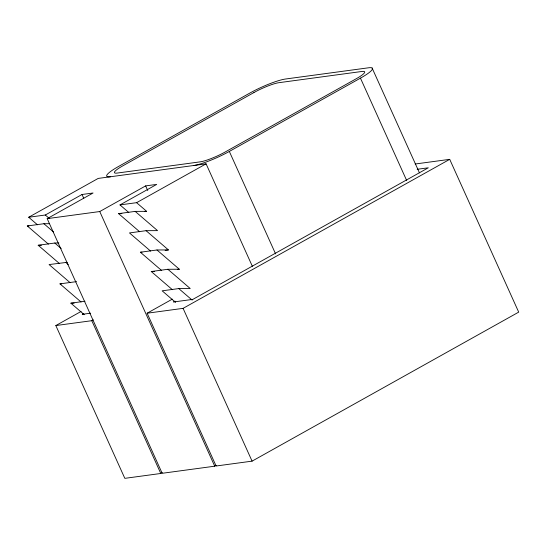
<?xml version="1.0" encoding="UTF-8"?>
<svg xmlns="http://www.w3.org/2000/svg" width="546" height="546" viewBox="0 0 546 546"><rect width="100%" height="100%" fill="white"/><g stroke="black" fill="none" stroke-linecap="round" stroke-linejoin="round"><path stroke-width="0.82" d="M37.51 224.822L28.706 217.253L98.205 178.412L206.088 163.834L252.361 266.311M28.706 217.253L45.304 215.008L82.023 194.492L93.086 192.997L47.188 218.646L162.169 473.293L214.728 466.188L216.209 465.363M47.188 218.646L99.747 211.541L145.645 185.893L156.709 184.398L119.997 204.914L128.795 212.49M119.997 204.914L136.596 202.675L206.088 163.834M193.639 165.513A28.303 4.525 -24.3 0 0 229.327 151.433L360.456 78.146A28.303 4.525 -24.3 0 0 368.482 67.8L285.49 79.02A28.303 4.525 -24.3 0 0 249.802 93.1L118.673 166.387A28.303 4.525 -24.3 0 0 110.654 176.733M162.264 472.652L160.783 473.478L124.822 478.344L55.835 325.553L81.088 311.438M83.715 313.486L82.234 314.319L90.65 313.179M55.835 325.553L91.796 320.693L93.277 319.86M415.165 164.012L449.713 159.343L518.7 312.128L252.075 461.145L216.114 466.004L147.127 313.213L172.311 299.14M174.979 301.16L173.519 301.979L192.881 299.365L428.303 167.793L417.192 169.294M147.127 313.213L183.087 308.353L449.713 159.343M48.382 244.11L27.3 225.969L43.898 223.724L49.631 223.696M139.667 231.77L118.584 213.629L135.183 211.391L146.649 211.329L136.596 202.675M144.99 211.555L146.649 211.329M59.275 263.404L38.193 245.27L54.791 243.025L58.886 243.004M135.183 211.391L157.541 230.624L146.075 230.685L129.477 232.93L150.559 251.071M67.322 262.312L49.085 264.564L70.161 282.705M161.452 270.366L140.37 252.232L156.968 249.986L168.434 249.925L146.075 230.685M165.117 250.375L168.434 249.925M81.054 301.999L59.978 283.865L76.576 281.62M172.345 289.667L151.262 271.526L167.861 269.28L179.327 269.226L156.968 249.986M177.668 269.444L179.327 269.226M84.282 314.708L70.871 303.16L84.978 301.255M167.861 269.28L190.22 288.52L178.754 288.581L162.155 290.827L175.573 302.368M118.584 213.629L121.86 213.616M27.3 225.969L28.938 225.962M38.193 245.27L41.469 245.25M140.37 252.232L142.008 252.218M151.262 271.526L154.538 271.512M59.978 283.865L61.616 283.852M70.871 303.16L74.147 303.146M178.754 288.581L192.172 300.123M45.304 215.008L49.079 218.257M43.898 223.724L53.481 231.968M54.791 243.025L61.179 248.519M65.684 262.319L68.236 264.523M372.106 68.018L419.451 172.857M360.456 78.146L406.729 180.63M229.327 151.433L275.6 253.91M145.645 185.893L147.748 190.547M183.087 308.353L252.075 461.145M99.747 211.541L214.728 466.188M82.023 194.492L83.77 198.375M91.796 320.693L160.783 473.478M253.951 92.54L122.823 165.827A19.813 3.167 -24.3 0 0 117.206 173.068L200.198 161.848A19.813 3.167 -24.3 0 0 225.177 151.993L356.306 78.706A19.813 3.167 -24.3 0 0 361.923 71.465L278.931 82.685A19.813 3.167 -24.3 0 0 253.951 92.54"/></g></svg>
